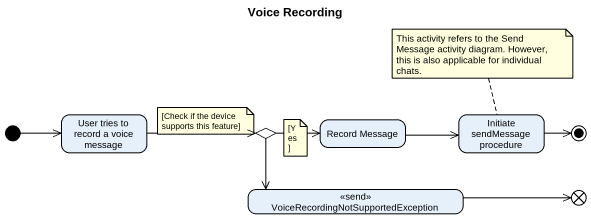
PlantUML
@startuml
title Voice Recording
hide empty description
state "User tries to record a voice message" as User_tries_to_record_a
state choice1 <<choice>>
state "Record Message" as Record_Message
state "Initiate sendMessage procedure" as Initiate_sendMessage
state "VoiceRecordingNotSupportedException" as VoiceRecordingNotSupportedEx <<send>>
state flowfinal1 <<end>>
[*] -right-> User_tries_to_record_a
User_tries_to_record_a -right-> choice1
choice1 -right-> Record_Message
choice1 --> VoiceRecordingNotSupportedEx
Record_Message -right-> Initiate_sendMessage
VoiceRecordingNotSupportedEx -right-> flowfinal1
Initiate_sendMessage -right-> [*]
note top of Initiate_sendMessage : This activity refers to the Send Message activity diagram. However, this is also applicable for individual chats.
note as N2
  [Check if the device supports this feature]
end note
note as N3
  [Yes]
end note
@enduml
